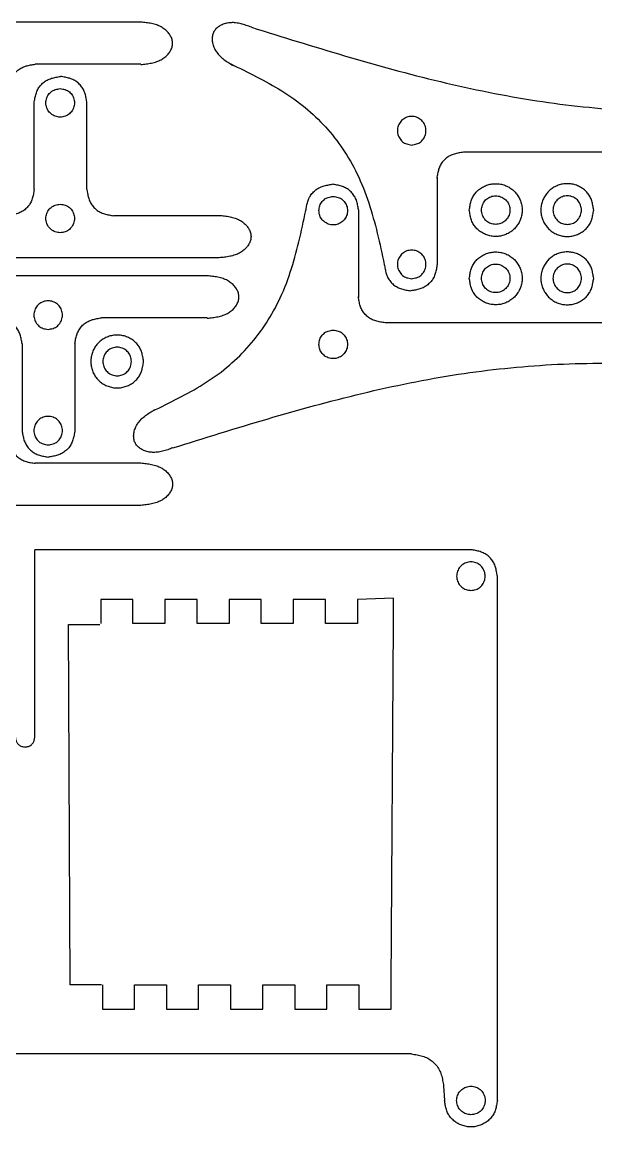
# Model space of a CAD drawing. Extents: x 7 to 258, y 12 to 200.
# Drawn here: x 77.5 to 131.2, y 11.5 to 114.8 of the extents above; entities that cross this region are included whole.
import ezdxf

# ---------------------------------------------------------------- set-up
doc = ezdxf.new("R2010")
doc.units = 0
doc.layers.add('spacers', color=7, linetype='CONTINUOUS')
doc.layers.add('top', color=7, linetype='CONTINUOUS')

msp = doc.modelspace()

# ---------------------------------------------------------------- linework, layer by layer
at = {"layer": 'spacers', "color": 7}
for points in [[(88.574124, 114.787144), (9.846869, 114.787144)], [(88.574124, 110.855828), (78.708481, 110.855828)], [(78.608349, 99.127036), (78.608349, 107.238182)], [(83.54625, 99.127036), (83.54625, 107.238182)], [(157.818926, 102.62408), (118.765952, 102.62408)], [(116.299542, 100.253467), (116.299542, 92.142318)], [(108.961764, 89.053918), (108.961764, 97.16507)], [(119.310147, 97.217159), (119.310147, 97.217159)], [(130.941394, 97.217162), (130.941394, 97.217162)], [(95.911901, 96.693905), (86.046259, 96.693905)], [(95.911901, 92.762586), (17.184647, 92.762586)], [(94.783013, 91.080474), (16.055758, 91.080474)], [(119.310147, 90.838711), (119.310147, 90.838711)], [(130.941394, 90.838711), (130.941394, 90.838711)], [(94.783013, 87.149158), (84.91737, 87.149158)], [(150.481149, 86.683305), (111.428174, 86.683305)], [(77.47946, 84.716027), (77.47946, 76.604884)], [(82.417361, 84.716027), (82.417361, 76.604884)], [(88.843711, 83.068146), (88.843711, 83.068146)], [(88.574124, 73.55168), (78.708481, 73.55168)], [(88.574124, 69.620364), (9.846869, 69.620364)]]:
    msp.add_lwpolyline(points, dxfattribs=at)
at = {"layer": 'spacers', "color": 3}
for points in [[(81.046269, 108.573285), (81.046269, 108.573285)], [(113.919384, 103.300792), (113.919384, 103.300792)], [(106.581606, 98.500176), (106.581606, 98.500176)], [(81.046258, 97.773053), (81.046258, 97.773053)], [(120.444006, 97.217159), (120.444006, 97.217159)], [(129.807538, 97.217162), (129.807538, 97.217162)], [(113.919384, 90.807213), (113.919384, 90.807213)], [(120.444006, 90.838711), (120.444006, 90.838711)], [(129.807538, 90.838711), (129.807538, 90.838711)], [(79.917369, 86.070014), (79.917369, 86.070014)], [(106.581606, 86.006593), (106.581606, 86.006593)], [(87.709855, 83.068146), (87.709855, 83.068146)], [(79.91738, 75.269781), (79.91738, 75.269781)]]:
    msp.add_lwpolyline(points, dxfattribs=at)
at = {"layer": 'spacers', "color": 7}
for points, knots in [([(88.574124, 110.823127), (88.744581, 110.839616), (89.084419, 110.87249), (89.590089, 110.948972), (90.058517, 111.073885), (90.478972, 111.257308), (90.844753, 111.492406), (91.14553, 111.779839), (91.3707, 112.103118), (91.517378, 112.44199), (91.5753, 112.805134), (91.517378, 113.168277), (91.3707, 113.507149), (91.145533, 113.83043), (90.844754, 114.117861), (90.478972, 114.35296), (90.058517, 114.536383), (89.590089, 114.661296), (89.084419, 114.737778), (88.744581, 114.770654), (88.574124, 114.787144)], [0, 0, 0, 0, 0.513736, 1.024223, 1.532784, 1.963235, 2.395329, 2.830712, 3.202312, 3.570291, 3.929947, 4.289603, 4.657581, 5.029181, 5.464565, 5.896659, 6.32711, 6.835671, 7.346158, 7.859895, 7.859895, 7.859895, 7.859895]), ([(98.928812, 114.309068), (98.768099, 114.368219), (98.447691, 114.486148), (97.958964, 114.636792), (97.482757, 114.727639), (97.024363, 114.744953), (96.592781, 114.69198), (96.197038, 114.563635), (95.853841, 114.370175), (95.574581, 114.12859), (95.364739, 113.826605), (95.259253, 113.474326), (95.244262, 113.105377), (95.306744, 112.716395), (95.452905, 112.326879), (95.680343, 111.956285), (95.979463, 111.608504), (96.347207, 111.292607), (96.769522, 111.004166), (97.061384, 110.827007), (97.207778, 110.738147)], [0, 0, 0, 0, 0.513733, 1.024217, 1.532773, 1.963226, 2.39532, 2.830704, 3.202304, 3.570284, 3.929942, 4.289597, 4.657575, 5.029174, 5.464559, 5.896653, 6.327106, 6.835662, 7.346146, 7.859879, 7.859879, 7.859879, 7.859879]), ([(98.928812, 114.309068), (101.859202, 113.395289), (107.713993, 111.5696), (116.580494, 109.126079), (125.459223, 107.312209), (134.34326, 106.389341), (143.133756, 106.337674), (151.924849, 107.189728), (160.604794, 109.018073), (169.172482, 111.504288), (174.825036, 113.373093), (177.656069, 114.309068)], [0, 0, 0, 0, 9.208479, 18.398137, 27.581192, 36.360373, 45.149522, 53.911367, 62.803247, 71.718183, 80.663176, 80.663176, 80.663176, 80.663176]), ([(76.208472, 108.422694), (76.231416, 108.564994), (76.277004, 108.847738), (76.375197, 109.264282), (76.534563, 109.659285), (76.777283, 110.009145), (77.082053, 110.304596), (77.441478, 110.540008), (77.845854, 110.695406), (78.273378, 110.79057), (78.562901, 110.833993), (78.708481, 110.855828)], [0, 0, 0, 0, 0.432377, 0.859115, 1.28167, 1.701796, 2.126586, 2.54804, 2.981605, 3.418226, 3.859819, 3.859819, 3.859819, 3.859819]), ([(96.992649, 110.884104), (97.805011, 110.489551), (99.424603, 109.702938), (101.786091, 108.402178), (103.980969, 106.871088), (105.902548, 105.028218), (107.533194, 102.945366), (108.914204, 100.564931), (109.95587, 97.905563), (110.730344, 95.045919), (111.145719, 93.112172), (111.354046, 92.142318)], [0, 0, 0, 0, 2.709193, 5.401269, 8.081182, 10.712126, 13.357239, 15.992565, 18.939205, 21.896695, 24.87247, 24.87247, 24.87247, 24.87247]), ([(78.608349, 107.238182), (78.630928, 107.382041), (78.675813, 107.668022), (78.772969, 108.089818), (78.930713, 108.489571), (79.170159, 108.844604), (79.470877, 109.145322), (79.825912, 109.38477), (80.225668, 109.542514), (80.647469, 109.639669), (80.933453, 109.684554), (81.077314, 109.707132)], [0, 0, 0, 0, 0.436825, 0.868378, 1.296335, 1.717935, 2.143527, 2.565126, 2.993088, 3.424646, 3.861475, 3.861475, 3.861475, 3.861475]), ([(83.54625, 107.238182), (83.523671, 107.382041), (83.478786, 107.668022), (83.38163, 108.089818), (83.22389, 108.489571), (82.984444, 108.844604), (82.683728, 109.145322), (82.328697, 109.384769), (81.928945, 109.542512), (81.507151, 109.639668), (81.221171, 109.684554), (81.077314, 109.707132)], [0, 0, 0, 0, 0.436825, 0.868378, 1.296334, 1.717933, 2.143524, 2.565121, 2.993077, 3.424629, 3.861451, 3.861451, 3.861451, 3.861451]), ([(118.765952, 102.62408), (118.620372, 102.602245), (118.330851, 102.558821), (117.903328, 102.463658), (117.498955, 102.308255), (117.139528, 102.072848), (116.834759, 101.777397), (116.592043, 101.427537), (116.432676, 101.032535), (116.334483, 100.615989), (116.288895, 100.333244), (116.265952, 100.190943)], [0, 0, 0, 0, 0.441591, 0.878211, 1.311774, 1.733228, 2.158016, 2.578141, 3.000695, 3.427435, 3.859814, 3.859814, 3.859814, 3.859814]), ([(78.608349, 99.127036), (78.585405, 98.984736), (78.539818, 98.701993), (78.441624, 98.285448), (78.282258, 97.890445), (78.039538, 97.540585), (77.734769, 97.245135), (77.375343, 97.009723), (76.970967, 96.854324), (76.543443, 96.759161), (76.25392, 96.715739), (76.10834, 96.693905)], [0, 0, 0, 0, 0.432377, 0.859115, 1.28167, 1.701796, 2.126586, 2.54804, 2.981605, 3.418226, 3.859818, 3.859818, 3.859818, 3.859818]), ([(83.54625, 99.127036), (83.569194, 98.984736), (83.614781, 98.701993), (83.712975, 98.285448), (83.872341, 97.890445), (84.115061, 97.540585), (84.41983, 97.245135), (84.779256, 97.009723), (85.183632, 96.854324), (85.611156, 96.759161), (85.900679, 96.715739), (86.046259, 96.693905)], [0, 0, 0, 0, 0.432377, 0.859115, 1.28167, 1.701796, 2.126586, 2.54804, 2.981605, 3.418226, 3.859818, 3.859818, 3.859818, 3.859818]), ([(104.023911, 97.16507), (104.04649, 97.308928), (104.091376, 97.594909), (104.188533, 98.016705), (104.346274, 98.416459), (104.585721, 98.771495), (104.88644, 99.072216), (105.241474, 99.311664), (105.641227, 99.469409), (106.063023, 99.566567), (106.349005, 99.611454), (106.492864, 99.634034)], [0, 0, 0, 0, 0.436824, 0.868377, 1.296335, 1.717937, 2.143531, 2.565134, 2.99309, 3.424645, 3.861471, 3.861471, 3.861471, 3.861471]), ([(108.961764, 97.16507), (108.939185, 97.308928), (108.894299, 97.594909), (108.797142, 98.016705), (108.6394, 98.416459), (108.399954, 98.771495), (108.099235, 99.072216), (107.744201, 99.311665), (107.344447, 99.469409), (106.922651, 99.566567), (106.636669, 99.611454), (106.49281, 99.634034)], [0, 0, 0, 0, 0.436824, 0.868377, 1.296335, 1.717937, 2.143531, 2.565134, 2.993091, 3.424645, 3.86147, 3.86147, 3.86147, 3.86147]), ([(119.310147, 97.217159), (119.332693, 97.072524), (119.377426, 96.785556), (119.474256, 96.363641), (119.631744, 95.966138), (119.873061, 95.61611), (120.175631, 95.318526), (120.52988, 95.073014), (120.923579, 94.888976), (121.345128, 94.774433), (121.779439, 94.735092), (122.214053, 94.774495), (122.635766, 94.88853), (123.027822, 95.072065), (123.377471, 95.319335), (123.676981, 95.618919), (123.924122, 95.968392), (124.107727, 96.360106), (124.221839, 96.781829), (124.261159, 97.21716), (124.221839, 97.652491), (124.107727, 98.074214), (123.924118, 98.465926), (123.676981, 98.815401), (123.37747, 99.114985), (123.027822, 99.362257), (122.635766, 99.545791), (122.214053, 99.659827), (121.779439, 99.699229), (121.345128, 99.659889), (120.923578, 99.545345), (120.529877, 99.361309), (120.17563, 99.115794), (119.87306, 98.81821), (119.631744, 98.46818), (119.474256, 98.070679), (119.377425, 97.648764), (119.332693, 97.361795), (119.310147, 97.217159)], [0, 0, 0, 0, 0.439106, 0.871222, 1.296517, 1.713089, 2.136768, 2.563242, 3.000056, 3.434169, 3.867263, 4.30136, 4.736445, 5.171435, 5.593153, 6.014796, 6.436313, 6.870886, 7.305771, 7.740524, 8.175277, 8.610162, 9.044735, 9.466253, 9.887895, 10.309614, 10.744603, 11.179688, 11.613786, 12.04688, 12.480993, 12.917809, 13.344283, 13.767961, 14.184535, 14.609828, 15.041944, 15.481051, 15.481051, 15.481051, 15.481051]), ([(130.941394, 97.217162), (130.918849, 97.072527), (130.874116, 96.78556), (130.777287, 96.363645), (130.619796, 95.966145), (130.378483, 95.616113), (130.075913, 95.318529), (129.721663, 95.073015), (129.32796, 94.888979), (128.906406, 94.774436), (128.472092, 94.735099), (128.037479, 94.774499), (127.615766, 94.888534), (127.223711, 95.072068), (126.874062, 95.319338), (126.574553, 95.618923), (126.327415, 95.968397), (126.143808, 96.360111), (126.029696, 96.781834), (125.990377, 97.217164), (126.029696, 97.652495), (126.143809, 98.074216), (126.327415, 98.46593), (126.574553, 98.815404), (126.874063, 99.114988), (127.22371, 99.36226), (127.615767, 99.545792), (128.037478, 99.659827), (128.472092, 99.699229), (128.906406, 99.659891), (129.327959, 99.545348), (129.721662, 99.361311), (130.075911, 99.115797), (130.378483, 98.818214), (130.619797, 98.468183), (130.777287, 98.070682), (130.874116, 97.648766), (130.918849, 97.361798), (130.941394, 97.217162)], [0, 0, 0, 0, 0.439105, 0.87122, 1.296514, 1.713087, 2.136766, 2.56324, 3.000059, 3.434176, 3.867274, 4.30137, 4.736454, 5.171442, 5.59316, 6.014802, 6.436321, 6.870894, 7.305778, 7.740531, 8.175283, 8.610167, 9.044739, 9.466257, 9.887899, 10.309618, 10.744606, 11.179689, 11.613786, 12.046883, 12.481, 12.917817, 13.344293, 13.767972, 14.184545, 14.609839, 15.041954, 15.481062, 15.481062, 15.481062, 15.481062]), ([(89.654871, 78.423285), (90.467234, 78.817836), (92.086826, 79.604447), (94.448314, 80.905206), (96.64319, 82.4363), (98.564771, 84.279168), (100.195417, 86.362021), (101.576426, 88.742457), (102.618093, 91.401825), (103.392566, 94.261469), (103.807941, 96.195216), (104.016268, 97.16507)], [0, 0, 0, 0, 2.709192, 5.401267, 8.081183, 10.712125, 13.357238, 15.992566, 18.939206, 21.896696, 24.87247, 24.87247, 24.87247, 24.87247]), ([(95.911901, 96.726606), (96.082359, 96.710116), (96.422196, 96.677241), (96.927866, 96.600759), (97.396293, 96.475845), (97.816748, 96.292423), (98.182531, 96.057324), (98.483308, 95.769891), (98.708477, 95.446612), (98.855155, 95.107741), (98.913077, 94.744598), (98.855155, 94.381455), (98.708478, 94.042582), (98.483308, 93.719302), (98.182531, 93.431869), (97.816749, 93.196771), (97.396295, 93.013347), (96.927867, 92.888435), (96.422196, 92.811954), (96.082359, 92.779077), (95.911901, 92.762586)], [0, 0, 0, 0, 0.513736, 1.024222, 1.532782, 1.963235, 2.395329, 2.830712, 3.202312, 3.57029, 3.929944, 4.289601, 4.657581, 5.029182, 5.464565, 5.896658, 6.327109, 6.835671, 7.346157, 7.859894, 7.859894, 7.859894, 7.859894]), ([(119.310147, 90.838711), (119.332693, 90.694075), (119.377426, 90.407107), (119.474256, 89.985191), (119.631745, 89.58769), (119.873061, 89.23766), (120.175631, 88.940076), (120.52988, 88.694563), (120.923578, 88.510526), (121.345128, 88.395984), (121.779439, 88.356645), (122.214052, 88.396046), (122.635766, 88.51008), (123.027822, 88.693614), (123.377471, 88.940884), (123.676982, 89.240469), (123.924121, 89.589943), (124.107727, 89.981658), (124.22184, 90.40338), (124.261159, 90.838711), (124.221839, 91.274041), (124.107727, 91.695763), (123.924121, 92.087477), (123.676982, 92.43695), (123.377471, 92.736534), (123.027822, 92.983806), (122.635766, 93.16734), (122.214053, 93.281376), (121.779439, 93.320779), (121.345127, 93.281438), (120.923577, 93.166895), (120.529877, 92.982858), (120.17563, 92.737343), (119.87306, 92.439759), (119.631744, 92.08973), (119.474256, 91.692228), (119.377426, 91.270314), (119.332693, 90.983347), (119.310147, 90.838711)], [0, 0, 0, 0, 0.439108, 0.871224, 1.296517, 1.713091, 2.13677, 2.563245, 3.000058, 3.434171, 3.867265, 4.301362, 4.736446, 5.171435, 5.593154, 6.014797, 6.436316, 6.870889, 7.305773, 7.740527, 8.175279, 8.610162, 9.044734, 9.466253, 9.887895, 10.309615, 10.744604, 11.179689, 11.613787, 12.046882, 12.480996, 12.91781, 13.344284, 13.767962, 14.184536, 14.60983, 15.041944, 15.48105, 15.48105, 15.48105, 15.48105]), ([(130.941394, 90.838711), (130.918849, 90.694075), (130.874116, 90.407107), (130.777287, 89.985191), (130.619796, 89.587691), (130.378483, 89.237659), (130.075913, 88.940076), (129.721663, 88.694562), (129.32796, 88.510525), (128.906406, 88.395983), (128.472092, 88.356641), (128.037478, 88.396046), (127.615767, 88.510082), (127.223711, 88.693614), (126.874063, 88.940884), (126.574553, 89.24047), (126.327415, 89.589944), (126.143809, 89.981657), (126.029696, 90.403379), (125.990377, 90.838709), (126.029696, 91.27404), (126.143808, 91.695762), (126.327415, 92.087476), (126.574553, 92.43695), (126.874062, 92.736536), (127.223711, 92.983806), (127.615766, 93.16734), (128.037479, 93.281374), (128.472092, 93.320779), (128.906406, 93.281438), (129.32796, 93.166895), (129.721663, 92.982859), (130.075913, 92.737344), (130.378483, 92.439761), (130.619796, 92.089729), (130.777287, 91.692229), (130.874116, 91.270314), (130.918849, 90.983347), (130.941394, 90.838711)], [0, 0, 0, 0, 0.439108, 0.871224, 1.296517, 1.71309, 2.136769, 2.563243, 3.000062, 3.43418, 3.867277, 4.301374, 4.736458, 5.171446, 5.593164, 6.014806, 6.436324, 6.870897, 7.30578, 7.740532, 8.175286, 8.61017, 9.044742, 9.466261, 9.887903, 10.309621, 10.74461, 11.179693, 11.61379, 12.046888, 12.481005, 12.917824, 13.344298, 13.767977, 14.18455, 14.609845, 15.041959, 15.481064, 15.481064, 15.481064, 15.481064]), ([(111.361688, 92.142318), (111.384268, 91.99846), (111.429155, 91.712478), (111.526311, 91.290682), (111.684052, 90.890926), (111.923499, 90.535891), (112.224217, 90.23517), (112.579253, 89.995724), (112.979005, 89.837977), (113.400802, 89.740821), (113.686783, 89.695934), (113.830642, 89.673354)], [0, 0, 0, 0, 0.436825, 0.868379, 1.296337, 1.717939, 2.143533, 2.565135, 2.993092, 3.424646, 3.861472, 3.861472, 3.861472, 3.861472]), ([(116.299542, 92.142318), (116.276962, 91.99846), (116.232077, 91.712478), (116.134919, 91.290681), (115.977178, 90.890926), (115.737732, 90.535891), (115.437013, 90.23517), (115.081977, 89.995724), (114.682225, 89.837977), (114.260428, 89.740821), (113.974447, 89.695934), (113.830588, 89.673354)], [0, 0, 0, 0, 0.436825, 0.868379, 1.296337, 1.717939, 2.143533, 2.565135, 2.993093, 3.424647, 3.861472, 3.861472, 3.861472, 3.861472]), ([(94.783013, 87.11646), (94.95347, 87.132949), (95.293307, 87.165823), (95.798977, 87.242305), (96.267404, 87.367219), (96.687859, 87.550641), (97.053642, 87.785739), (97.354419, 88.073172), (97.579588, 88.396451), (97.726267, 88.735322), (97.784188, 89.098466), (97.726267, 89.461609), (97.579589, 89.800482), (97.354422, 90.123763), (97.053643, 90.411195), (96.687861, 90.646293), (96.267406, 90.829716), (95.798978, 90.954629), (95.293308, 91.031111), (94.95347, 91.063985), (94.783013, 91.080474)], [0, 0, 0, 0, 0.513736, 1.024222, 1.532782, 1.963234, 2.395328, 2.830711, 3.202312, 3.57029, 3.929944, 4.289602, 4.657581, 5.02918, 5.464565, 5.896659, 6.32711, 6.835671, 7.346158, 7.859894, 7.859894, 7.859894, 7.859894]), ([(111.428174, 86.683305), (111.282594, 86.70514), (110.993072, 86.748563), (110.565549, 86.843727), (110.161177, 86.99913), (109.80175, 87.234537), (109.496982, 87.529988), (109.254265, 87.879848), (109.094899, 88.274851), (108.996705, 88.691397), (108.951117, 88.974141), (108.928174, 89.116442)], [0, 0, 0, 0, 0.441592, 0.878212, 1.311774, 1.733228, 2.158017, 2.578141, 3.000696, 3.427435, 3.859814, 3.859814, 3.859814, 3.859814]), ([(77.47946, 84.716027), (77.456517, 84.858327), (77.410929, 85.141072), (77.312735, 85.557616), (77.153369, 85.952619), (76.910649, 86.302479), (76.60588, 86.59793), (76.246454, 86.833341), (75.842079, 86.988739), (75.414554, 87.083901), (75.125032, 87.127324), (74.979451, 87.149158)], [0, 0, 0, 0, 0.432377, 0.859117, 1.281671, 1.701797, 2.126587, 2.548041, 2.981605, 3.418226, 3.859819, 3.859819, 3.859819, 3.859819]), ([(82.417361, 84.716027), (82.440305, 84.858327), (82.485893, 85.141072), (82.584086, 85.557616), (82.743453, 85.952619), (82.986172, 86.302479), (83.290941, 86.59793), (83.650367, 86.833341), (84.054743, 86.988739), (84.482267, 87.083901), (84.77179, 87.127324), (84.91737, 87.149158)], [0, 0, 0, 0, 0.432377, 0.859117, 1.281671, 1.701797, 2.126587, 2.548041, 2.981605, 3.418226, 3.859819, 3.859819, 3.859819, 3.859819]), ([(88.843711, 83.068146), (88.821165, 82.92351), (88.776433, 82.636541), (88.679604, 82.214625), (88.522113, 81.817125), (88.2808, 81.467094), (87.978229, 81.16951), (87.62398, 80.923996), (87.230277, 80.73996), (86.808723, 80.625417), (86.37441, 80.58608), (85.939797, 80.62548), (85.518085, 80.739515), (85.126031, 80.923048), (84.776384, 81.170319), (84.476877, 81.469905), (84.22974, 81.819378), (84.046134, 82.211092), (83.932024, 82.632813), (83.892705, 83.068144), (83.932023, 83.503474), (84.046134, 83.925197), (84.229739, 84.316911), (84.476878, 84.666383), (84.776385, 84.965968), (85.12603, 85.213241), (85.518086, 85.396772), (85.939797, 85.510808), (86.37441, 85.550214), (86.808723, 85.510872), (87.230277, 85.396329), (87.62398, 85.212293), (87.978229, 84.966777), (88.2808, 84.669195), (88.522113, 84.319163), (88.679603, 83.921663), (88.776433, 83.499748), (88.821165, 83.212781), (88.843711, 83.068146)], [0, 0, 0, 0, 0.439108, 0.871224, 1.296517, 1.71309, 2.136769, 2.563243, 3.000062, 3.434179, 3.867277, 4.301371, 4.736454, 5.171442, 5.593158, 6.014799, 6.436317, 6.870889, 7.305772, 7.740524, 8.175278, 8.610161, 9.044733, 9.46625, 9.887891, 10.309608, 10.744596, 11.179679, 11.613773, 12.046872, 12.480989, 12.917807, 13.344282, 13.767961, 14.184534, 14.609828, 15.041942, 15.481048, 15.481048, 15.481048, 15.481048]), ([(91.591034, 74.99832), (94.521424, 75.912098), (100.376215, 77.737785), (109.242716, 80.181306), (118.121445, 81.995176), (127.005483, 82.918044), (135.795978, 82.969711), (144.587071, 82.117657), (153.267016, 80.289312), (161.834704, 77.803098), (167.487258, 75.934294), (170.318292, 74.99832)], [0, 0, 0, 0, 9.208478, 18.398136, 27.581191, 36.360372, 45.149522, 53.911366, 62.803246, 71.718182, 80.663175, 80.663175, 80.663175, 80.663175]), ([(91.591034, 74.99832), (91.430322, 74.939169), (91.109913, 74.82124), (90.621186, 74.670594), (90.144979, 74.579746), (89.686585, 74.562432), (89.255004, 74.615406), (88.85926, 74.74375), (88.516063, 74.93721), (88.236803, 75.178794), (88.02696, 75.480778), (87.921476, 75.833059), (87.906484, 76.202008), (87.968966, 76.59099), (88.115127, 76.980506), (88.342565, 77.3511), (88.641686, 77.698882), (89.00943, 78.014779), (89.431745, 78.30322), (89.723607, 78.48038), (89.870001, 78.569241)], [0, 0, 0, 0, 0.513733, 1.024217, 1.532774, 1.963227, 2.395321, 2.830705, 3.202305, 3.570284, 3.92994, 4.289598, 4.657576, 5.029176, 5.46456, 5.896655, 6.327107, 6.835664, 7.346148, 7.859882, 7.859882, 7.859882, 7.859882]), ([(77.47946, 76.604884), (77.502039, 76.461025), (77.546924, 76.175043), (77.64408, 75.753246), (77.801824, 75.353492), (78.041269, 74.998458), (78.341988, 74.697739), (78.697023, 74.458294), (79.096779, 74.300551), (79.51858, 74.203395), (79.804564, 74.158508), (79.948425, 74.135928)], [0, 0, 0, 0, 0.436827, 0.868381, 1.296338, 1.717939, 2.143531, 2.56513, 2.993091, 3.424649, 3.861479, 3.861479, 3.861479, 3.861479]), ([(82.417361, 76.604884), (82.394782, 76.461026), (82.349897, 76.175044), (82.252741, 75.753247), (82.095001, 75.353493), (81.855555, 74.99846), (81.554839, 74.697741), (81.199808, 74.458294), (80.800056, 74.300552), (80.378262, 74.203395), (80.092283, 74.158508), (79.948425, 74.135928)], [0, 0, 0, 0, 0.436825, 0.868379, 1.296337, 1.717936, 2.143526, 2.565124, 2.99308, 3.424632, 3.861454, 3.861454, 3.861454, 3.861454]), ([(76.208472, 75.984817), (76.231416, 75.842516), (76.277004, 75.559772), (76.375197, 75.143226), (76.534563, 74.748223), (76.777283, 74.398363), (77.082053, 74.102912), (77.441478, 73.8675), (77.845854, 73.712102), (78.273378, 73.616938), (78.562901, 73.573515), (78.708481, 73.55168)], [0, 0, 0, 0, 0.432379, 0.859118, 1.281673, 1.701799, 2.126589, 2.548043, 2.981607, 3.418229, 3.859822, 3.859822, 3.859822, 3.859822]), ([(88.574124, 73.584381), (88.744581, 73.567892), (89.084419, 73.535018), (89.590089, 73.458536), (90.058517, 73.333623), (90.478972, 73.1502), (90.844753, 72.915102), (91.14553, 72.627669), (91.3707, 72.304391), (91.517378, 71.96552), (91.5753, 71.602377), (91.517378, 71.239233), (91.3707, 70.90036), (91.145534, 70.577078), (90.844754, 70.289647), (90.478972, 70.054548), (90.058518, 69.871125), (89.590089, 69.746214), (89.084419, 69.669732), (88.744581, 69.636855), (88.574124, 69.620364)], [0, 0, 0, 0, 0.513736, 1.024223, 1.532784, 1.963235, 2.395329, 2.830712, 3.202311, 3.570289, 3.929944, 4.289601, 4.657581, 5.029181, 5.464565, 5.896659, 6.32711, 6.835671, 7.346158, 7.859894, 7.859894, 7.859894, 7.859894])]:
    msp.add_open_spline(points, degree=3, knots=knots, dxfattribs=at)
at = {"layer": 'spacers', "color": 3}
for points, knots in [([(81.046269, 108.573285), (80.968056, 108.561092), (80.812875, 108.536902), (80.584721, 108.48454), (80.369769, 108.399378), (80.180486, 108.268887), (80.019565, 108.105271), (79.886803, 107.913709), (79.787283, 107.700815), (79.725343, 107.472861), (79.704069, 107.238007), (79.725376, 107.002987), (79.787042, 106.774944), (79.886289, 106.562937), (80.020004, 106.373864), (80.182007, 106.211904), (80.370988, 106.078263), (80.582809, 105.978975), (80.81086, 105.917269), (81.046267, 105.89601), (81.281672, 105.917271), (81.509716, 105.978977), (81.721532, 106.078264), (81.91051, 106.211905), (82.07251, 106.373866), (82.206224, 106.562939), (82.305469, 106.774945), (82.367134, 107.002988), (82.388441, 107.238007), (82.367167, 107.472861), (82.305227, 107.700815), (82.205711, 107.91371), (82.072947, 108.105269), (81.912029, 108.268885), (81.722751, 108.399377), (81.507804, 108.48454), (81.279656, 108.536902), (81.12448, 108.561092), (81.046269, 108.573285)], [0, 0, 0, 0, 0.237452, 0.471122, 0.701104, 0.926367, 1.155474, 1.386093, 1.622302, 1.857049, 2.091245, 2.325986, 2.561261, 2.796484, 3.02453, 3.252535, 3.480472, 3.715472, 3.95064, 4.185736, 4.420826, 4.655987, 4.890981, 5.118916, 5.34692, 5.574967, 5.810187, 6.045461, 6.280202, 6.514398, 6.749145, 6.985353, 7.215971, 7.445076, 7.670338, 7.900314, 8.133978, 8.371422, 8.371422, 8.371422, 8.371422]), ([(113.919384, 103.300792), (113.841172, 103.312985), (113.685993, 103.337176), (113.457841, 103.389537), (113.242891, 103.4747), (113.053611, 103.605192), (112.89269, 103.768807), (112.759929, 103.960369), (112.66041, 104.173263), (112.598471, 104.401217), (112.577198, 104.636072), (112.598505, 104.871091), (112.660169, 105.099134), (112.759415, 105.31114), (112.893128, 105.500213), (113.05513, 105.662173), (113.24411, 105.795814), (113.455929, 105.895101), (113.683977, 105.956808), (113.919383, 105.978071), (114.15479, 105.956808), (114.382836, 105.895102), (114.594656, 105.795817), (114.783634, 105.662174), (114.945637, 105.500214), (115.07935, 105.311141), (115.178594, 105.099134), (115.24026, 104.871091), (115.261567, 104.636072), (115.240293, 104.401217), (115.178353, 104.173263), (115.078836, 103.960368), (114.946074, 103.768807), (114.785154, 103.605192), (114.595874, 103.4747), (114.380925, 103.389537), (114.152774, 103.337176), (113.997596, 103.312985), (113.919384, 103.300792)], [0, 0, 0, 0, 0.237449, 0.471117, 0.701095, 0.926359, 1.155465, 1.386083, 1.622291, 1.857039, 2.091237, 2.325975, 2.561249, 2.796472, 3.024516, 3.252521, 3.480458, 3.715455, 3.95062, 4.185714, 4.420808, 4.655972, 4.890967, 5.118905, 5.34691, 5.574955, 5.810177, 6.045451, 6.28019, 6.514388, 6.749136, 6.985344, 7.215962, 7.445068, 7.670331, 7.900309, 8.133976, 8.371424, 8.371424, 8.371424, 8.371424]), ([(106.581606, 98.500176), (106.503394, 98.487984), (106.348215, 98.463794), (106.120063, 98.411431), (105.905113, 98.326268), (105.715833, 98.195776), (105.554912, 98.032161), (105.422151, 97.840599), (105.322632, 97.627705), (105.260693, 97.399751), (105.23942, 97.164896), (105.260727, 96.929877), (105.322391, 96.701834), (105.421637, 96.489828), (105.55535, 96.300754), (105.717352, 96.138794), (105.906332, 96.005154), (106.118152, 95.905868), (106.346199, 95.844162), (106.581606, 95.8229), (106.817012, 95.844162), (107.045059, 95.905867), (107.256878, 96.005155), (107.445857, 96.138795), (107.607859, 96.300755), (107.741572, 96.489828), (107.840818, 96.701834), (107.902483, 96.929878), (107.923789, 97.164897), (107.902516, 97.399752), (107.840577, 97.627706), (107.741058, 97.840599), (107.608297, 98.032161), (107.447376, 98.195776), (107.258096, 98.326267), (107.043147, 98.411432), (106.814996, 98.463794), (106.659818, 98.487984), (106.581606, 98.500176)], [0, 0, 0, 0, 0.237449, 0.471117, 0.701096, 0.926359, 1.155465, 1.386083, 1.622291, 1.857039, 2.091237, 2.325976, 2.561249, 2.796472, 3.024518, 3.252522, 3.480459, 3.715455, 3.95062, 4.185714, 4.420807, 4.655972, 4.890967, 5.118904, 5.346909, 5.574953, 5.810176, 6.045451, 6.280191, 6.514387, 6.749134, 6.985342, 7.21596, 7.445066, 7.67033, 7.900308, 8.133975, 8.371423, 8.371423, 8.371423, 8.371423]), ([(120.444006, 97.217159), (120.456198, 97.138948), (120.480387, 96.983769), (120.532748, 96.755617), (120.61791, 96.540667), (120.748403, 96.351387), (120.912019, 96.190469), (121.10358, 96.057707), (121.316473, 95.958188), (121.544428, 95.89625), (121.779283, 95.874977), (122.014302, 95.896283), (122.242345, 95.957947), (122.454351, 96.057194), (122.643425, 96.190906), (122.805387, 96.352907), (122.939026, 96.541888), (123.038314, 96.753707), (123.10002, 96.981755), (123.121282, 97.217161), (123.10002, 97.452567), (123.038314, 97.680614), (122.939027, 97.892434), (122.805387, 98.081413), (122.643425, 98.243413), (122.454351, 98.377125), (122.242345, 98.476372), (122.014302, 98.538038), (121.779283, 98.559345), (121.544428, 98.538071), (121.316473, 98.476131), (121.10358, 98.376612), (120.912019, 98.24385), (120.748403, 98.082932), (120.617911, 97.893652), (120.532748, 97.678702), (120.480387, 97.450551), (120.456198, 97.295372), (120.444006, 97.217159)], [0, 0, 0, 0, 0.237447, 0.471115, 0.701095, 0.926358, 1.155464, 1.38608, 1.622288, 1.857036, 2.091234, 2.325973, 2.561246, 2.796469, 3.024515, 3.252519, 3.480458, 3.715453, 3.950618, 4.185713, 4.420806, 4.65597, 4.890966, 5.118903, 5.346907, 5.574953, 5.810176, 6.04545, 6.280189, 6.514386, 6.749135, 6.985343, 7.21596, 7.445065, 7.670328, 7.900307, 8.133975, 8.371423, 8.371423, 8.371423, 8.371423]), ([(129.807538, 97.217162), (129.795346, 97.13895), (129.771157, 96.983772), (129.718796, 96.755619), (129.633631, 96.54067), (129.503138, 96.35139), (129.339521, 96.190471), (129.147958, 96.057709), (128.935062, 95.958191), (128.707104, 95.896251), (128.472248, 95.87498), (128.237229, 95.896286), (128.009187, 95.95795), (127.797182, 96.057196), (127.608109, 96.19091), (127.446149, 96.352911), (127.312509, 96.54189), (127.213222, 96.75371), (127.151516, 96.981757), (127.130254, 97.217163), (127.151516, 97.452569), (127.213222, 97.680617), (127.312508, 97.892437), (127.446149, 98.081415), (127.60811, 98.243416), (127.797182, 98.377128), (128.009187, 98.476374), (128.237229, 98.538039), (128.472248, 98.559345), (128.707104, 98.538074), (128.935062, 98.476134), (129.147958, 98.376615), (129.339521, 98.243854), (129.503138, 98.082935), (129.633631, 97.893655), (129.718794, 97.678705), (129.771157, 97.450554), (129.795346, 97.295375), (129.807538, 97.217162)], [0, 0, 0, 0, 0.237448, 0.471116, 0.701096, 0.926359, 1.155465, 1.386083, 1.622295, 1.857046, 2.091245, 2.325983, 2.561256, 2.796478, 3.024522, 3.252527, 3.480464, 3.715459, 3.950624, 4.185717, 4.420811, 4.655976, 4.890972, 5.118909, 5.346913, 5.574957, 5.810179, 6.045451, 6.280189, 6.514389, 6.74914, 6.985351, 7.21597, 7.445076, 7.670339, 7.900318, 8.133986, 8.371435, 8.371435, 8.371435, 8.371435]), ([(81.046258, 97.773053), (80.968046, 97.76086), (80.812867, 97.736669), (80.584715, 97.684308), (80.369765, 97.599145), (80.180485, 97.468653), (80.019564, 97.305038), (79.886803, 97.113476), (79.787284, 96.900582), (79.725345, 96.672628), (79.704072, 96.437773), (79.725379, 96.202754), (79.787043, 95.974711), (79.886289, 95.762705), (80.020002, 95.573632), (80.182004, 95.411672), (80.370984, 95.278031), (80.582803, 95.178744), (80.810851, 95.117037), (81.046258, 95.095777), (81.281664, 95.117039), (81.509711, 95.178745), (81.72153, 95.278032), (81.910509, 95.411672), (82.07251, 95.573632), (82.206225, 95.762704), (82.305468, 95.974712), (82.367134, 96.202755), (82.388441, 96.437774), (82.367167, 96.672629), (82.305227, 96.900582), (82.205711, 97.113477), (82.072949, 97.305038), (81.912028, 97.468653), (81.722748, 97.599145), (81.507799, 97.684308), (81.279648, 97.736669), (81.12447, 97.76086), (81.046258, 97.773053)], [0, 0, 0, 0, 0.237449, 0.471117, 0.701095, 0.926359, 1.155465, 1.386083, 1.622291, 1.857039, 2.091237, 2.325975, 2.561249, 2.796472, 3.024516, 3.252521, 3.480458, 3.715455, 3.95062, 4.185714, 4.420807, 4.655972, 4.890967, 5.118904, 5.346909, 5.574953, 5.810176, 6.04545, 6.280191, 6.514387, 6.749134, 6.985341, 7.21596, 7.445065, 7.670329, 7.900307, 8.133974, 8.371422, 8.371422, 8.371422, 8.371422]), ([(113.919384, 90.807213), (113.841172, 90.819404), (113.685993, 90.843594), (113.457841, 90.895955), (113.242891, 90.981117), (113.053611, 91.111609), (112.89269, 91.275225), (112.759929, 91.466786), (112.66041, 91.67968), (112.598471, 91.907635), (112.577198, 92.14249), (112.598505, 92.377508), (112.660169, 92.60555), (112.759416, 92.817555), (112.893128, 93.006629), (113.05513, 93.16859), (113.24411, 93.302231), (113.455929, 93.401518), (113.683977, 93.463226), (113.919383, 93.484489), (114.15479, 93.463226), (114.382837, 93.401518), (114.594655, 93.30223), (114.783635, 93.168591), (114.945637, 93.006631), (115.07935, 92.817558), (115.178594, 92.605551), (115.24026, 92.377507), (115.261567, 92.142488), (115.240293, 91.907633), (115.178353, 91.67968), (115.078836, 91.466786), (114.946074, 91.275225), (114.785154, 91.111609), (114.595874, 90.981118), (114.380925, 90.895954), (114.152774, 90.843594), (113.997596, 90.819404), (113.919384, 90.807213)], [0, 0, 0, 0, 0.237449, 0.471116, 0.701095, 0.926358, 1.155464, 1.386082, 1.622291, 1.857038, 2.091236, 2.325975, 2.561248, 2.796469, 3.024515, 3.25252, 3.480457, 3.715454, 3.950619, 4.185713, 4.420807, 4.655971, 4.890967, 5.118904, 5.346908, 5.574954, 5.810176, 6.045451, 6.280191, 6.514387, 6.749134, 6.985342, 7.21596, 7.445066, 7.670329, 7.900307, 8.133974, 8.371422, 8.371422, 8.371422, 8.371422]), ([(120.444006, 90.838711), (120.456198, 90.760499), (120.480387, 90.605319), (120.532748, 90.377167), (120.61791, 90.162216), (120.748403, 89.972936), (120.912019, 89.812018), (121.10358, 89.679256), (121.316473, 89.579737), (121.544428, 89.517799), (121.779283, 89.496526), (122.014302, 89.517832), (122.242345, 89.579497), (122.454351, 89.678743), (122.643425, 89.812455), (122.805387, 89.974455), (122.939028, 90.163435), (123.038314, 90.375255), (123.10002, 90.603304), (123.121282, 90.838711), (123.10002, 91.074117), (123.038314, 91.302163), (122.939027, 91.513983), (122.805387, 91.702962), (122.643425, 91.864963), (122.454351, 91.998674), (122.242345, 92.097921), (122.014302, 92.159587), (121.779283, 92.180891), (121.544428, 92.159619), (121.316473, 92.09768), (121.10358, 91.998161), (120.912019, 91.8654), (120.748403, 91.704481), (120.617911, 91.515202), (120.532748, 91.300252), (120.480387, 91.072101), (120.456198, 90.916923), (120.444006, 90.838711)], [0, 0, 0, 0, 0.237449, 0.471118, 0.701098, 0.926361, 1.155466, 1.386083, 1.622291, 1.857039, 2.091237, 2.325975, 2.561249, 2.796472, 3.024518, 3.252522, 3.480459, 3.715456, 3.950621, 4.185717, 4.420809, 4.655973, 4.890969, 5.118906, 5.34691, 5.574956, 5.810179, 6.045453, 6.280191, 6.514389, 6.749137, 6.985345, 7.215962, 7.445067, 7.67033, 7.900309, 8.133976, 8.371423, 8.371423, 8.371423, 8.371423]), ([(129.807538, 90.838711), (129.795346, 90.760499), (129.771157, 90.605319), (129.718796, 90.377166), (129.633631, 90.162216), (129.503138, 89.972936), (129.339521, 89.812017), (129.147958, 89.679256), (128.935062, 89.579737), (128.707104, 89.517797), (128.472248, 89.496522), (128.237229, 89.517832), (128.009187, 89.579497), (127.797182, 89.678742), (127.60811, 89.812455), (127.446149, 89.974456), (127.312508, 90.163435), (127.213222, 90.375255), (127.151516, 90.603304), (127.130254, 90.838711), (127.151516, 91.074117), (127.213222, 91.302163), (127.312508, 91.513983), (127.446149, 91.702962), (127.60811, 91.864962), (127.797182, 91.998675), (128.009187, 92.09792), (128.237229, 92.159585), (128.472248, 92.180891), (128.707104, 92.15962), (128.935062, 92.09768), (129.147958, 91.998162), (129.339521, 91.8654), (129.503138, 91.704481), (129.633631, 91.515202), (129.718794, 91.300252), (129.771157, 91.072101), (129.795346, 90.916923), (129.807538, 90.838711)], [0, 0, 0, 0, 0.237449, 0.471118, 0.701098, 0.926362, 1.155468, 1.386086, 1.622298, 1.857049, 2.091249, 2.325987, 2.561259, 2.796482, 3.024526, 3.252529, 3.480466, 3.715463, 3.950629, 4.185724, 4.420816, 4.65598, 4.890977, 5.118914, 5.346917, 5.574961, 5.810183, 6.045456, 6.280194, 6.514393, 6.749144, 6.985356, 7.215974, 7.44508, 7.670343, 7.900322, 8.133989, 8.371436, 8.371436, 8.371436, 8.371436]), ([(79.917369, 86.070014), (79.839157, 86.082206), (79.683978, 86.106395), (79.455827, 86.158756), (79.240876, 86.243918), (79.051596, 86.374411), (78.890675, 86.538026), (78.757914, 86.729587), (78.658395, 86.942481), (78.596456, 87.170436), (78.575183, 87.405291), (78.59649, 87.64031), (78.658154, 87.868353), (78.7574, 88.080359), (78.891114, 88.269431), (79.053115, 88.431392), (79.242095, 88.565032), (79.453914, 88.664321), (79.681962, 88.726027), (79.917369, 88.74729), (80.152775, 88.726025), (80.380823, 88.664319), (80.592643, 88.565033), (80.781621, 88.431391), (80.943622, 88.269431), (81.077335, 88.080359), (81.176581, 87.868353), (81.238245, 87.64031), (81.259552, 87.405291), (81.238279, 87.170436), (81.17634, 86.942481), (81.076822, 86.729587), (80.944059, 86.538027), (80.783139, 86.374411), (80.59386, 86.243919), (80.37891, 86.158756), (80.150759, 86.106395), (79.995581, 86.082206), (79.917369, 86.070014)], [0, 0, 0, 0, 0.237447, 0.471115, 0.701095, 0.926358, 1.155464, 1.386082, 1.622291, 1.857038, 2.091236, 2.325975, 2.561249, 2.796471, 3.024516, 3.25252, 3.480458, 3.715455, 3.95062, 4.185714, 4.420808, 4.655973, 4.89097, 5.118906, 5.34691, 5.574954, 5.810177, 6.045451, 6.280189, 6.514387, 6.749135, 6.985343, 7.21596, 7.445066, 7.67033, 7.900308, 8.133975, 8.371423, 8.371423, 8.371423, 8.371423]), ([(106.581606, 86.006593), (106.503394, 85.9944), (106.348215, 85.97021), (106.120063, 85.917848), (105.905114, 85.832685), (105.715832, 85.702195), (105.554913, 85.538578), (105.422151, 85.347017), (105.322632, 85.134123), (105.260693, 84.906169), (105.23942, 84.671315), (105.260727, 84.436296), (105.322391, 84.208253), (105.421638, 83.996247), (105.55535, 83.807173), (105.717352, 83.645212), (105.906332, 83.511572), (106.118152, 83.412285), (106.346199, 83.350577), (106.581606, 83.329314), (106.817012, 83.350579), (107.045059, 83.412285), (107.256878, 83.511572), (107.445857, 83.645212), (107.607859, 83.807172), (107.741572, 83.996245), (107.840818, 84.208252), (107.902483, 84.436296), (107.923789, 84.671314), (107.902516, 84.906169), (107.840577, 85.134123), (107.741058, 85.347017), (107.608297, 85.538578), (107.447376, 85.702193), (107.258096, 85.832685), (107.043147, 85.917848), (106.814996, 85.970209), (106.659818, 85.9944), (106.581606, 86.006593)], [0, 0, 0, 0, 0.237449, 0.471117, 0.701095, 0.926358, 1.155465, 1.386083, 1.622291, 1.857038, 2.091234, 2.325975, 2.561248, 2.79647, 3.024516, 3.252521, 3.480458, 3.715455, 3.95062, 4.185714, 4.420808, 4.655972, 4.890967, 5.118905, 5.346909, 5.574954, 5.810177, 6.045451, 6.280192, 6.514388, 6.749135, 6.985343, 7.215961, 7.445067, 7.67033, 7.900308, 8.133975, 8.371423, 8.371423, 8.371423, 8.371423]), ([(87.709855, 83.068146), (87.697663, 82.989933), (87.673473, 82.834754), (87.621111, 82.606601), (87.535947, 82.39165), (87.405455, 82.20237), (87.241838, 82.041452), (87.050275, 81.90869), (86.837378, 81.809171), (86.609421, 81.747232), (86.374565, 81.725961), (86.139548, 81.747267), (85.91151, 81.808933), (85.699506, 81.908177), (85.510434, 82.04189), (85.348475, 82.203891), (85.214833, 82.392869), (85.115547, 82.60469), (85.053841, 82.832738), (85.032579, 83.068145), (85.053842, 83.303551), (85.115549, 83.531598), (85.214836, 83.743417), (85.348476, 83.932396), (85.510435, 84.094397), (85.699507, 84.228109), (85.911509, 84.327355), (86.139549, 84.38902), (86.374565, 84.41033), (86.609421, 84.389055), (86.837378, 84.327115), (87.050275, 84.227596), (87.241838, 84.094834), (87.405455, 83.933916), (87.535947, 83.744636), (87.62111, 83.529686), (87.673473, 83.301536), (87.697663, 83.146357), (87.709855, 83.068146)], [0, 0, 0, 0, 0.23745, 0.471119, 0.701098, 0.926362, 1.155468, 1.386086, 1.622297, 1.857049, 2.091248, 2.325983, 2.561253, 2.796472, 3.024516, 3.25252, 3.480456, 3.715453, 3.950619, 4.185714, 4.420807, 4.655971, 4.890968, 5.118904, 5.346907, 5.57495, 5.81017, 6.04544, 6.280175, 6.514374, 6.749126, 6.985337, 7.215956, 7.445062, 7.670325, 7.900304, 8.133971, 8.371418, 8.371418, 8.371418, 8.371418]), ([(79.91738, 75.269781), (79.839167, 75.281973), (79.683986, 75.306161), (79.455832, 75.358523), (79.24088, 75.443686), (79.051599, 75.574178), (78.890678, 75.737794), (78.757914, 75.929354), (78.658394, 76.142249), (78.596454, 76.370203), (78.57518, 76.605059), (78.596488, 76.840077), (78.658154, 77.06812), (78.7574, 77.280127), (78.891114, 77.4692), (79.053117, 77.63116), (79.242099, 77.7648), (79.453921, 77.864089), (79.681971, 77.925795), (79.917378, 77.947058), (80.152783, 77.925793), (80.380827, 77.864086), (80.592644, 77.7648), (80.781621, 77.631159), (80.94362, 77.469198), (81.077336, 77.280127), (81.176579, 77.068119), (81.238245, 76.840076), (81.259552, 76.605057), (81.238278, 76.370202), (81.176338, 76.142249), (81.076822, 75.929354), (80.944058, 75.737795), (80.78314, 75.574179), (80.593862, 75.443686), (80.378915, 75.358524), (80.150767, 75.306163), (79.995591, 75.281973), (79.91738, 75.269781)], [0, 0, 0, 0, 0.237451, 0.471122, 0.701103, 0.926367, 1.155473, 1.386092, 1.622301, 1.857049, 2.091247, 2.325986, 2.56126, 2.796483, 3.024529, 3.252534, 3.480472, 3.715472, 3.95064, 4.185736, 4.420826, 4.655987, 4.890981, 5.118916, 5.34692, 5.574965, 5.810187, 6.045462, 6.280203, 6.514398, 6.749146, 6.985353, 7.215971, 7.445076, 7.670338, 7.900314, 8.133978, 8.371422, 8.371422, 8.371422, 8.371422])]:
    msp.add_open_spline(points, degree=3, knots=knots, dxfattribs=at)
at = {"layer": 'top', "color": 7}
for points in [[(78.667926, 47.93775), (78.659121, 47.93775), (78.659121, 65.479521)], [(119.462042, 65.472414), (78.676396, 65.472414)], [(121.931007, 14.00346), (121.931007, 63.003458)], [(119.462042, 61.668366), (119.462042, 61.668366)], [(113.90153, 18.357472), (67.022554, 18.357472)], [(116.901524, 15.35745), (116.993106, 14.00346)], [(119.462042, 12.66838), (119.462042, 12.66838)]]:
    msp.add_lwpolyline(points, dxfattribs=at)
at = {"layer": 'top', "color": 3}
for points in [[(84.986563, 24.801847), (84.986563, 22.55183), (87.986568, 22.55183), (87.986568, 24.801847), (90.986582, 24.801847), (90.986582, 22.55183), (93.986576, 22.55183), (93.986576, 24.801847), (96.986598, 24.801847), (96.986598, 22.55183), (99.986592, 22.55183), (99.986592, 24.801847), (102.986614, 24.801847), (102.986614, 22.55183), (105.986608, 22.55183), (105.986608, 24.801847), (108.986602, 24.801847), (108.986602, 22.55183), (111.986596, 22.55183), (111.986596, 24.801847), (112.212538, 58.567811), (112.227665, 60.958919), (108.8455, 60.817808), (108.8455, 58.567811), (105.845506, 58.567811), (105.845506, 60.817808), (102.845512, 60.817808), (102.845512, 58.567811), (99.845489, 58.567811), (99.845489, 60.817808), (96.845495, 60.817808), (96.845495, 58.567811), (93.845473, 58.567811), (93.845473, 60.817808), (90.845479, 60.817808), (90.845479, 58.567811), (87.845465, 58.567811), (87.845465, 60.817808), (84.84546, 60.817808), (84.84546, 58.567811)], [(84.901064, 24.801847), (81.970829, 24.801847), (81.829718, 58.482309), (84.759952, 58.482309)]]:
    msp.add_lwpolyline(points, dxfattribs=at)
at = {"layer": 'top', "color": 7}
for points, knots in [([(121.931007, 63.003458), (121.908422, 63.147317), (121.863526, 63.433299), (121.766371, 63.855095), (121.608642, 64.254852), (121.369193, 64.609884), (121.068472, 64.910605), (120.713432, 65.150042), (120.313681, 65.307795), (119.891884, 65.404947), (119.605901, 65.449834), (119.462042, 65.472414)], [0, 0, 0, 0, 0.436829, 0.868383, 1.296336, 1.717936, 2.14353, 2.565139, 2.993088, 3.424646, 3.861472, 3.861472, 3.861472, 3.861472]), ([(76.851121, 47.93775), (76.859413, 47.885053), (76.875894, 47.780327), (76.911635, 47.625945), (76.969801, 47.479868), (77.058184, 47.350578), (77.168967, 47.241419), (77.299612, 47.154572), (77.446544, 47.097399), (77.601606, 47.062342), (77.706678, 47.046257), (77.759523, 47.038167)], [0, 0, 0, 0, 0.160023, 0.318021, 0.474578, 0.628647, 0.78429, 0.938574, 1.095839, 1.254332, 1.414703, 1.414703, 1.414703, 1.414703]), ([(77.759523, 47.038167), (77.812369, 47.046256), (77.917441, 47.062341), (78.072504, 47.097399), (78.219437, 47.154571), (78.350081, 47.24142), (78.460863, 47.350578), (78.549245, 47.479869), (78.607414, 47.625945), (78.64316, 47.780326), (78.659636, 47.885053), (78.667926, 47.93775)], [0, 0, 0, 0, 0.16037, 0.318864, 0.476131, 0.630414, 0.786056, 0.940125, 1.096683, 1.254682, 1.414704, 1.414704, 1.414704, 1.414704]), ([(113.90153, 18.357472), (114.076606, 18.33025), (114.424628, 18.276138), (114.937936, 18.158561), (115.424045, 17.967112), (115.855372, 17.67632), (116.220401, 17.311291), (116.511193, 16.879964), (116.702641, 16.393855), (116.820214, 15.880548), (116.87431, 15.532526), (116.901524, 15.35745)], [0, 0, 0, 0, 0.531496, 1.056525, 1.577126, 2.08888, 2.605488, 3.117242, 3.637843, 4.16287, 4.694362, 4.694362, 4.694362, 4.694362]), ([(121.931007, 14.00346), (121.908439, 13.858825), (121.863663, 13.571861), (121.766817, 13.149959), (121.609405, 12.752467), (121.368214, 12.402401), (121.065658, 12.104765), (120.711199, 11.859236), (120.317168, 11.675306), (119.895639, 11.560818), (119.462044, 11.521363), (119.028451, 11.560817), (118.606924, 11.675311), (118.212889, 11.859228), (117.858437, 12.104771), (117.555876, 12.402399), (117.314682, 12.752462), (117.157264, 13.14995), (117.060427, 13.571855), (117.015666, 13.858823), (116.993106, 14.00346)], [0, 0, 0, 0, 0.439116, 0.871228, 1.296498, 1.713006, 2.136651, 2.563281, 3.00049, 3.434813, 3.867253, 4.299686, 4.734003, 5.171223, 5.597843, 6.021492, 6.438004, 6.863261, 7.295378, 7.734497, 7.734497, 7.734497, 7.734497])]:
    msp.add_open_spline(points, degree=3, knots=knots, dxfattribs=at)
at = {"layer": 'top', "color": 3}
for points, knots in [([(119.462042, 61.668366), (119.383831, 61.680559), (119.228653, 61.704749), (119.000504, 61.757105), (118.78556, 61.842278), (118.596272, 61.972758), (118.435351, 62.13638), (118.302579, 62.327936), (118.20307, 62.540835), (118.14114, 62.768789), (118.119872, 63.003644), (118.141173, 63.238661), (118.20283, 63.466704), (118.302065, 63.678716), (118.435789, 63.867782), (118.597792, 64.029748), (118.786779, 64.163378), (118.998593, 64.262675), (119.226638, 64.324378), (119.462042, 64.345643), (119.69745, 64.324377), (119.925501, 64.262671), (120.137327, 64.16339), (120.326302, 64.029744), (120.488297, 63.867782), (120.622018, 63.678714), (120.72126, 63.466704), (120.782932, 63.238663), (120.804243, 63.003644), (120.782966, 62.768788), (120.72102, 62.540835), (120.621504, 62.327938), (120.488734, 62.136382), (120.327821, 61.972765), (120.138546, 61.842267), (119.92359, 61.757109), (119.695434, 61.704748), (119.540253, 61.680558), (119.462042, 61.668366)], [0, 0, 0, 0, 0.237445, 0.471113, 0.701082, 0.926353, 1.155461, 1.386084, 1.622289, 1.857034, 2.091232, 2.32597, 2.561242, 2.796461, 3.02451, 3.252516, 3.480462, 3.715448, 3.950614, 4.185705, 4.420797, 4.655969, 4.890974, 5.118903, 5.346904, 5.574953, 5.810175, 6.04545, 6.280189, 6.514387, 6.749137, 6.985345, 7.215966, 7.445068, 7.670324, 7.900311, 8.133986, 8.371432, 8.371432, 8.371432, 8.371432]), ([(119.462042, 12.66838), (119.383831, 12.68057), (119.228654, 12.704756), (119.000506, 12.757108), (118.785556, 12.842269), (118.596272, 12.972761), (118.435352, 13.136389), (118.302581, 13.327947), (118.20307, 13.540844), (118.141141, 13.768795), (118.119872, 14.003644), (118.141174, 14.23866), (118.202832, 14.466706), (118.302058, 14.678725), (118.435793, 14.867787), (118.597792, 15.029752), (118.786775, 15.163388), (118.998595, 15.26267), (119.226638, 15.324366), (119.462042, 15.345627), (119.697449, 15.324366), (119.925499, 15.262666), (120.137331, 15.1634), (120.326302, 15.029745), (120.488298, 14.867776), (120.622014, 14.678702), (120.721262, 14.466695), (120.782932, 14.238658), (120.804243, 14.003643), (120.782965, 13.76879), (120.721017, 13.540834), (120.62151, 13.327926), (120.488735, 13.13637), (120.32782, 12.972758), (120.138547, 12.842259), (119.923588, 12.757111), (119.695433, 12.70475), (119.540253, 12.680549), (119.462042, 12.668352)], [0, 0, 0, 0, 0.237444, 0.471111, 0.701076, 0.926352, 1.155466, 1.386092, 1.622293, 1.857036, 2.091226, 2.325961, 2.561237, 2.796468, 3.024509, 3.252515, 3.480463, 3.715445, 3.950608, 4.185699, 4.420791, 4.655961, 4.890961, 5.118893, 5.3469, 5.574956, 5.810172, 6.045445, 6.280179, 6.514371, 6.749124, 6.985347, 7.215966, 7.445065, 7.670321, 7.900305, 8.13398, 8.371429, 8.371429, 8.371429, 8.371429])]:
    msp.add_open_spline(points, degree=3, knots=knots, dxfattribs=at)

doc.saveas('drawing.dxf')
